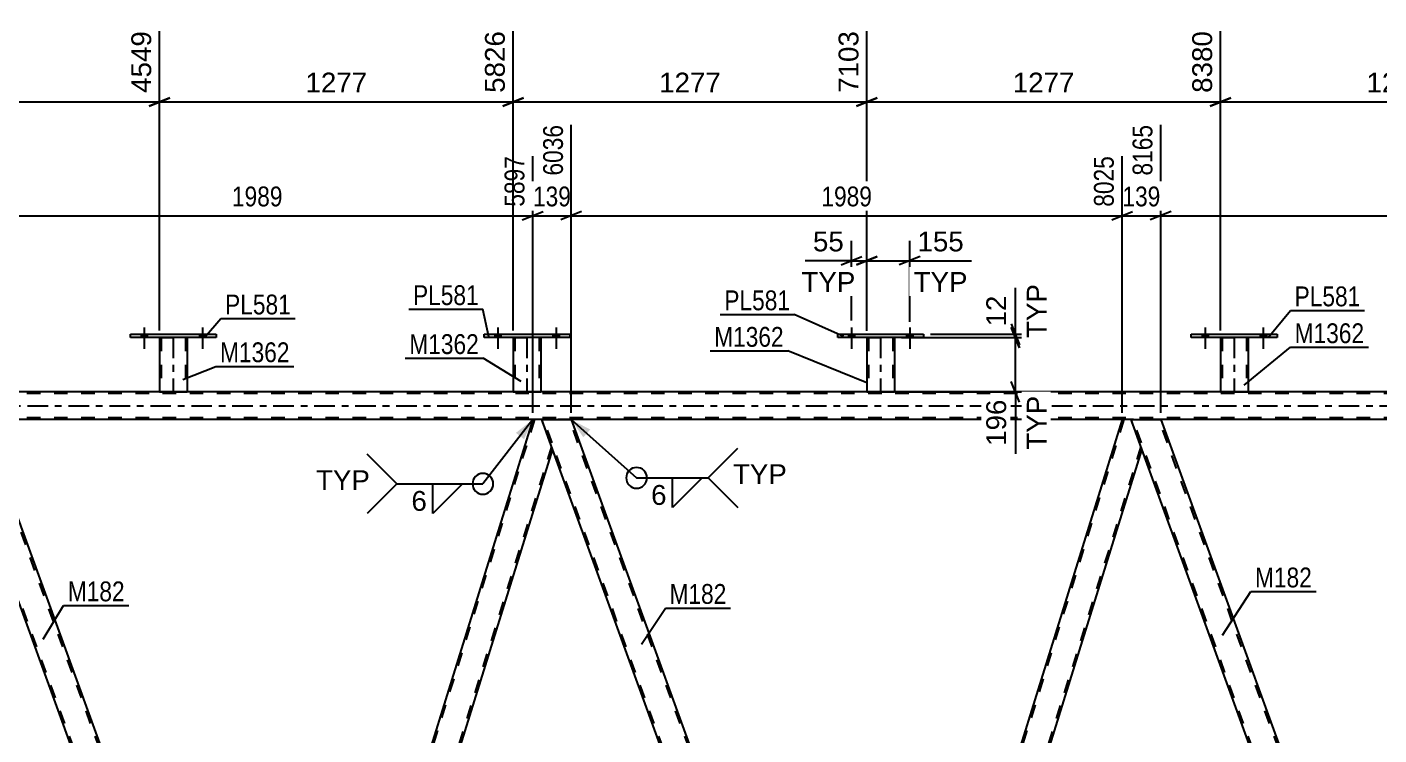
# Model space of a CAD drawing. Header units: millimetres. Extents: x 0 to 841, y 0 to 594.
# Drawn here: x 195.5 to 390.7, y 374.9 to 477.1 of the extents above; entities that cross this region are included whole.
import ezdxf

# ---------------------------------------------------------------- set-up
doc = ezdxf.new("R2010")
doc.units = ezdxf.units.MM
doc.linetypes.add('DXK_LINE_DOT2', pattern=[3.9198, 1.9599, -1.9599])
doc.linetypes.add('DXK_LINE_DOT3', pattern=[5.9187, 2.979, -0.9799, 0.9799, -0.9799])
doc.styles.add('Arial', font='ARIAL.TTF', dxfattribs={"height": 0.2})
doc.styles.add('Arial Narrow', font='ARIALN.TTF', dxfattribs={"height": 0.2})

# ---------------------------------------------------------------- blocks, each defined once
blk = doc.blocks.new('Bolt-203723749-4657 - 4631')
at = {"linetype": 'Continuous'}
for points in [[(365.19, 432.24), (366.07, 432.24), (366.07, 432.72), (365.19, 432.72)], [(373.59, 432.24), (374.47, 432.24), (374.47, 432.72), (373.59, 432.72)]]:
    blk.add_hatch(color=1, dxfattribs=at).paths.add_polyline_path(points)
at = {"color": 1, "linetype": 'Continuous'}
for p, q in [((365.63, 433.72), (365.63, 430.6)), ((374.03, 433.72), (374.03, 430.6)), ((365.19, 432.72), (365.19, 432.24)), ((366.07, 432.72), (366.07, 432.24)), ((373.59, 432.72), (373.59, 432.24)), ((374.47, 432.72), (374.47, 432.24))]:
    blk.add_line(p, q, dxfattribs=at)
blk = doc.blocks.new('Bolt-203723749-4708 - 4631')
at = {"linetype": 'Continuous'}
for points in [[(314.11, 432.24), (314.99, 432.24), (314.99, 432.72), (314.11, 432.72)], [(322.51, 432.24), (323.39, 432.24), (323.39, 432.72), (322.51, 432.72)]]:
    blk.add_hatch(color=1, dxfattribs=at).paths.add_polyline_path(points)
at = {"color": 1, "linetype": 'Continuous'}
for p, q in [((314.55, 433.72), (314.55, 430.6)), ((322.95, 433.72), (322.95, 430.6)), ((314.11, 432.72), (314.11, 432.24)), ((314.99, 432.72), (314.99, 432.24)), ((322.51, 432.72), (322.51, 432.24)), ((323.39, 432.72), (323.39, 432.24))]:
    blk.add_line(p, q, dxfattribs=at)
blk = doc.blocks.new('Bolt-203723749-4709 - 4631')
at = {"linetype": 'Continuous'}
for points in [[(314.11, 432.24), (314.99, 432.24), (314.99, 432.72), (314.11, 432.72)], [(322.51, 432.24), (323.39, 432.24), (323.39, 432.72), (322.51, 432.72)]]:
    blk.add_hatch(color=1, dxfattribs=at).paths.add_polyline_path(points)
at = {"color": 1, "linetype": 'Continuous'}
for p, q in [((314.55, 433.72), (314.55, 430.6)), ((322.95, 433.72), (322.95, 430.6)), ((314.11, 432.72), (314.11, 432.24)), ((314.99, 432.72), (314.99, 432.24)), ((322.51, 432.72), (322.51, 432.24)), ((323.39, 432.72), (323.39, 432.24))]:
    blk.add_line(p, q, dxfattribs=at)
blk = doc.blocks.new('Bolt-203723749-4654 - 4631')
at = {"linetype": 'Continuous'}
for points in [[(263.03, 432.24), (263.91, 432.24), (263.91, 432.72), (263.03, 432.72)], [(271.43, 432.24), (272.31, 432.24), (272.31, 432.72), (271.43, 432.72)]]:
    blk.add_hatch(color=1, dxfattribs=at).paths.add_polyline_path(points)
at = {"color": 1, "linetype": 'Continuous'}
for p, q in [((263.47, 433.72), (263.47, 430.6)), ((271.87, 433.72), (271.87, 430.6)), ((263.03, 432.72), (263.03, 432.24)), ((263.91, 432.72), (263.91, 432.24)), ((271.43, 432.72), (271.43, 432.24)), ((272.31, 432.72), (272.31, 432.24))]:
    blk.add_line(p, q, dxfattribs=at)
blk = doc.blocks.new('Bolt-203723749-4655 - 4631')
at = {"linetype": 'Continuous'}
for points in [[(263.03, 432.24), (263.91, 432.24), (263.91, 432.72), (263.03, 432.72)], [(271.43, 432.24), (272.31, 432.24), (272.31, 432.72), (271.43, 432.72)]]:
    blk.add_hatch(color=1, dxfattribs=at).paths.add_polyline_path(points)
at = {"color": 1, "linetype": 'Continuous'}
for p, q in [((263.47, 433.72), (263.47, 430.6)), ((271.87, 433.72), (271.87, 430.6)), ((263.03, 432.72), (263.03, 432.24)), ((263.91, 432.72), (263.91, 432.24)), ((271.43, 432.72), (271.43, 432.24)), ((272.31, 432.72), (272.31, 432.24))]:
    blk.add_line(p, q, dxfattribs=at)
blk = doc.blocks.new('Bolt-203723749-4658 - 4631')
at = {"linetype": 'Continuous'}
for points in [[(365.19, 432.24), (366.07, 432.24), (366.07, 432.72), (365.19, 432.72)], [(373.59, 432.24), (374.47, 432.24), (374.47, 432.72), (373.59, 432.72)]]:
    blk.add_hatch(color=1, dxfattribs=at).paths.add_polyline_path(points)
at = {"color": 1, "linetype": 'Continuous'}
for p, q in [((365.63, 433.72), (365.63, 430.6)), ((374.03, 433.72), (374.03, 430.6)), ((365.19, 432.72), (365.19, 432.24)), ((366.07, 432.72), (366.07, 432.24)), ((373.59, 432.72), (373.59, 432.24)), ((374.47, 432.72), (374.47, 432.24))]:
    blk.add_line(p, q, dxfattribs=at)
blk = doc.blocks.new('Part-203723749-4800 - 4631')
at = {"color": 7, "linetype": 'DXK_LINE_DOT2'}
for p, q in [((268.75, 420.4), (231.93, 302.28)), ((271.23, 416.53), (234.65, 299.18)), ((232.22, 304.01), (231.8, 302.65)), ((236.41, 304.01), (234.91, 299.18)), ((233.06, 299.18), (231.8, 302.65)), ((234.91, 299.18), (233.06, 299.18))]:
    blk.add_line(p, q, dxfattribs=at)
at = {"color": 2, "linetype": 'Continuous'}
for p, q in [((268.5, 420.4), (232.22, 304.01)), ((269.82, 420.4), (268.5, 420.4)), ((271.36, 416.15), (269.82, 420.4)), ((271.36, 416.15), (236.41, 304.01))]:
    blk.add_line(p, q, dxfattribs=at)
blk = doc.blocks.new('Part-203723749-4805 - 4631')
at = {"color": 2, "linetype": 'Continuous'}
for p, q in [((269.82, 420.4), (274.07, 420.4)), ((274.07, 420.4), (316.93, 302.65)), ((313.94, 299.18), (271.36, 416.15))]:
    blk.add_line(p, q, dxfattribs=at)
at = {"color": 7, "linetype": 'DXK_LINE_DOT2'}
for p, q in [((271.36, 416.15), (269.82, 420.4)), ((314.19, 299.18), (270.07, 420.4)), ((317.94, 299.18), (273.82, 420.4)), ((318.19, 299.18), (316.93, 302.65)), ((318.19, 299.18), (313.94, 299.18))]:
    blk.add_line(p, q, dxfattribs=at)
blk = doc.blocks.new('Part-203723749-4810 - 4631')
at = {"color": 2, "linetype": 'Continuous'}
for p, q in [((353.63, 420.4), (316.93, 302.65)), ((354.95, 420.4), (353.63, 420.4)), ((356.5, 416.15), (354.95, 420.4)), ((356.5, 416.15), (320.04, 299.18)), ((318.19, 299.18), (316.93, 302.65))]:
    blk.add_line(p, q, dxfattribs=at)
at = {"color": 7, "linetype": 'DXK_LINE_DOT2'}
for p, q in [((353.89, 420.4), (317.07, 302.28)), ((356.36, 416.53), (319.79, 299.18)), ((320.04, 299.18), (318.19, 299.18))]:
    blk.add_line(p, q, dxfattribs=at)
blk = doc.blocks.new('Part-203723749-4942 - 4631')
at = {"color": 2, "linetype": 'Continuous'}
for p, q in [((261.47, 432.24), (261.47, 432.72)), ((261.47, 432.72), (273.87, 432.72)), ((273.87, 432.24), (261.47, 432.24)), ((273.87, 432.72), (273.87, 432.24))]:
    blk.add_line(p, q, dxfattribs=at)
blk = doc.blocks.new('Part-203723749-4829 - 4631')
at = {"color": 7, "linetype": 'DXK_LINE_DOT2'}
for p, q in [((214.59, 432.25), (218.59, 432.25)), ((214.59, 432.24), (214.59, 432.25)), ((214.59, 432.25), (214.59, 432.24)), ((214.83, 432.25), (214.83, 424.4)), ((218.35, 432.25), (218.35, 424.4)), ((218.59, 432.25), (218.59, 432.24)), ((218.59, 432.24), (218.59, 432.25)), ((218.33, 424.4), (218.29, 424.4)), ((218.29, 424.4), (218.33, 424.4)), ((218.35, 424.4), (218.33, 424.4)), ((218.33, 424.4), (218.35, 424.4))]:
    blk.add_line(p, q, dxfattribs=at)
at = {"color": 2, "linetype": 'Continuous'}
for p, q in [((214.59, 432.24), (214.59, 424.4)), ((218.59, 432.24), (218.59, 424.4)), ((214.59, 424.4), (218.59, 424.4))]:
    blk.add_line(p, q, dxfattribs=at)
at = {"color": 7, "linetype": 'DXK_LINE_DOT3'}
blk.add_line((216.59, 432.25), (216.59, 424.4), dxfattribs=at)
blk = doc.blocks.new('Part-203723749-4834 - 4631')
at = {"color": 7, "linetype": 'DXK_LINE_DOT2'}
for p, q in [((265.67, 432.25), (269.67, 432.25)), ((265.67, 432.24), (265.67, 432.25)), ((265.67, 432.25), (265.67, 432.24)), ((265.91, 432.25), (265.91, 424.4)), ((269.43, 432.25), (269.43, 424.4)), ((269.67, 432.25), (269.67, 432.24)), ((269.67, 432.24), (269.67, 432.25)), ((269.37, 424.4), (269.41, 424.4)), ((269.37, 424.4), (269.41, 424.4)), ((269.41, 424.4), (269.43, 424.4)), ((269.41, 424.4), (269.43, 424.4))]:
    blk.add_line(p, q, dxfattribs=at)
at = {"color": 2, "linetype": 'Continuous'}
for p, q in [((265.67, 432.24), (265.67, 424.4)), ((269.67, 432.24), (269.67, 424.4)), ((265.67, 424.4), (269.67, 424.4))]:
    blk.add_line(p, q, dxfattribs=at)
at = {"color": 7, "linetype": 'DXK_LINE_DOT3'}
blk.add_line((267.67, 432.25), (267.67, 424.4), dxfattribs=at)
blk = doc.blocks.new('Part-203723749-4845 - 4631')
at = {"color": 2, "linetype": 'Continuous'}
for p, q in [((210.39, 432.24), (210.39, 432.72)), ((210.39, 432.72), (222.79, 432.72)), ((222.79, 432.24), (210.39, 432.24)), ((222.79, 432.72), (222.79, 432.24))]:
    blk.add_line(p, q, dxfattribs=at)
blk = doc.blocks.new('Part-203723749-4982 - 4631')
at = {"color": 7, "linetype": 'DXK_LINE_DOT2'}
for p, q in [((367.83, 432.25), (371.83, 432.25)), ((367.83, 432.24), (367.83, 432.25)), ((367.83, 432.25), (367.83, 432.24)), ((368.07, 432.25), (368.07, 424.4)), ((371.59, 432.25), (371.59, 424.4)), ((371.83, 432.25), (371.83, 432.24)), ((371.83, 432.24), (371.83, 432.25)), ((371.57, 424.4), (371.54, 424.4)), ((371.54, 424.4), (371.57, 424.4)), ((371.59, 424.4), (371.57, 424.4)), ((371.57, 424.4), (371.59, 424.4))]:
    blk.add_line(p, q, dxfattribs=at)
at = {"color": 2, "linetype": 'Continuous'}
for p, q in [((367.83, 432.24), (367.83, 424.4)), ((371.83, 432.24), (371.83, 424.4)), ((367.83, 424.4), (371.83, 424.4))]:
    blk.add_line(p, q, dxfattribs=at)
at = {"color": 7, "linetype": 'DXK_LINE_DOT3'}
blk.add_line((369.83, 432.25), (369.83, 424.4), dxfattribs=at)
blk = doc.blocks.new('Bolt-203723749-4888 - 4631')
at = {"linetype": 'Continuous'}
for points in [[(211.95, 432.24), (212.83, 432.24), (212.83, 432.72), (211.95, 432.72)], [(220.35, 432.24), (221.23, 432.24), (221.23, 432.72), (220.35, 432.72)]]:
    blk.add_hatch(color=1, dxfattribs=at).paths.add_polyline_path(points)
at = {"color": 1, "linetype": 'Continuous'}
for p, q in [((212.39, 433.72), (212.39, 430.6)), ((220.79, 433.72), (220.79, 430.6)), ((211.95, 432.72), (211.95, 432.24)), ((212.83, 432.72), (212.83, 432.24)), ((220.35, 432.72), (220.35, 432.24)), ((221.23, 432.72), (221.23, 432.24))]:
    blk.add_line(p, q, dxfattribs=at)
blk = doc.blocks.new('Bolt-203723749-4889 - 4631')
at = {"linetype": 'Continuous'}
for points in [[(211.95, 432.24), (212.83, 432.24), (212.83, 432.72), (211.95, 432.72)], [(220.35, 432.24), (221.23, 432.24), (221.23, 432.72), (220.35, 432.72)]]:
    blk.add_hatch(color=1, dxfattribs=at).paths.add_polyline_path(points)
at = {"color": 1, "linetype": 'Continuous'}
for p, q in [((212.39, 433.72), (212.39, 430.6)), ((220.79, 433.72), (220.79, 430.6)), ((211.95, 432.72), (211.95, 432.24)), ((212.83, 432.72), (212.83, 432.24)), ((220.35, 432.72), (220.35, 432.24)), ((221.23, 432.72), (221.23, 432.24))]:
    blk.add_line(p, q, dxfattribs=at)
blk = doc.blocks.new('Part-203723749-4900 - 4631')
at = {"color": 2, "linetype": 'Continuous'}
for p, q in [((188.94, 420.4), (184.68, 420.4)), ((188.94, 420.4), (231.3, 304.01)), ((227.05, 304.01), (186.23, 416.15))]:
    blk.add_line(p, q, dxfattribs=at)
at = {"color": 7, "linetype": 'DXK_LINE_DOT2'}
for p, q in [((184.68, 420.4), (186.23, 416.15)), ((229.06, 299.18), (184.94, 420.4)), ((232.81, 299.18), (188.68, 420.4)), ((228.8, 299.18), (227.05, 304.01)), ((233.06, 299.18), (231.3, 304.01)), ((233.06, 299.18), (228.8, 299.18))]:
    blk.add_line(p, q, dxfattribs=at)
blk = doc.blocks.new('Part-203723749-4947 - 4631')
at = {"color": 7, "linetype": 'DXK_LINE_DOT2'}
for p, q in [((316.75, 432.25), (320.75, 432.25)), ((316.75, 432.24), (316.75, 432.25)), ((316.75, 432.25), (316.75, 432.24)), ((316.99, 432.25), (316.99, 424.4)), ((320.51, 432.25), (320.51, 424.4)), ((320.75, 432.25), (320.75, 432.24)), ((320.75, 432.24), (320.75, 432.25)), ((320.49, 424.4), (320.46, 424.4)), ((320.46, 424.4), (320.49, 424.4)), ((320.51, 424.4), (320.49, 424.4)), ((320.49, 424.4), (320.51, 424.4))]:
    blk.add_line(p, q, dxfattribs=at)
at = {"color": 2, "linetype": 'Continuous'}
for p, q in [((316.75, 432.24), (316.75, 424.4)), ((320.75, 432.24), (320.75, 424.4)), ((316.75, 424.4), (320.75, 424.4))]:
    blk.add_line(p, q, dxfattribs=at)
at = {"color": 7, "linetype": 'DXK_LINE_DOT3'}
blk.add_line((318.75, 432.25), (318.75, 424.4), dxfattribs=at)
blk = doc.blocks.new('Part-203723749-4977 - 4631')
at = {"color": 2, "linetype": 'Continuous'}
for p, q in [((312.55, 432.24), (312.55, 432.72)), ((312.55, 432.72), (324.95, 432.72)), ((324.95, 432.24), (312.55, 432.24)), ((324.95, 432.72), (324.95, 432.24))]:
    blk.add_line(p, q, dxfattribs=at)
blk = doc.blocks.new('Part-203723749-4987 - 4631')
at = {"color": 2, "linetype": 'Continuous'}
for p, q in [((363.63, 432.24), (363.63, 432.72)), ((363.63, 432.72), (376.03, 432.72)), ((376.03, 432.24), (363.63, 432.24)), ((376.03, 432.72), (376.03, 432.24))]:
    blk.add_line(p, q, dxfattribs=at)
blk = doc.blocks.new('Part-203723749-5023 - 4631')
at = {"color": 2, "linetype": 'Continuous'}
for p, q in [((354.95, 420.4), (359.21, 420.4)), ((359.21, 420.4), (402.07, 302.65)), ((399.07, 299.18), (356.5, 416.15))]:
    blk.add_line(p, q, dxfattribs=at)
at = {"color": 7, "linetype": 'DXK_LINE_DOT2'}
for p, q in [((356.5, 416.15), (354.95, 420.4)), ((399.33, 299.18), (355.21, 420.4)), ((403.07, 299.18), (358.95, 420.4)), ((403.33, 299.18), (402.07, 302.65)), ((403.33, 299.18), (399.07, 299.18))]:
    blk.add_line(p, q, dxfattribs=at)
blk = doc.blocks.new('Part-203723749-5067 - 4631')
at = {"color": 2, "linetype": 'Continuous'}
for p, q in [((754.01, 424.4), (47.55, 424.4)), ((268.5, 420.4), (188.94, 420.4)), ((353.63, 420.4), (274.07, 420.4)), ((438.77, 420.4), (359.21, 420.4))]:
    blk.add_line(p, q, dxfattribs=at)
at = {"color": 7, "linetype": 'DXK_LINE_DOT2'}
for p, q in [((754.01, 424.16), (47.55, 424.16)), ((754.01, 420.64), (47.55, 420.64)), ((274.07, 420.4), (268.5, 420.4)), ((359.21, 420.4), (353.63, 420.4))]:
    blk.add_line(p, q, dxfattribs=at)
at = {"color": 7, "linetype": 'DXK_LINE_DOT3'}
blk.add_line((47.55, 422.4), (754.01, 422.4), dxfattribs=at)
blk = doc.blocks.new('StraightDimension-203723749-5565 - 4631')
at = {"color": 7, "linetype": 'Continuous'}
for p, q in [((188.94, 421.4), (188.94, 462.96)), ((268.5, 421.4), (268.5, 458.46)), ((190.44, 450.44), (187.44, 449.24)), ((188.94, 449.84), (268.5, 449.84)), ((267, 449.24), (270, 450.44))]:
    blk.add_line(p, q, dxfattribs=at)
at = {"color": 0, "linetype": 'Continuous'}
blk.add_wipeout([(267.9, 459.06), (263.7, 459.06), (263.7, 450.54), (267.9, 450.54)], dxfattribs=at)
at = {"color": 0}
blk.add_wipeout([(232.98, 450.59), (232.98, 454.79), (224.46, 454.79), (224.46, 450.59)], dxfattribs=at)
at = {"color": 3, "linetype": 'Continuous', "style": 'Arial Narrow'}
blk.add_text('5897', height=2.863, rotation=90.0002, dxfattribs=at).set_placement((267.3, 451.14))
at = {"color": 3, "style": 'Arial Narrow'}
blk.add_text('1989', height=2.863, dxfattribs=at).set_placement((225.06, 451.19))
blk = doc.blocks.new('StraightDimension-203723749-5469 - 4631')
at = {"color": 7, "linetype": 'Continuous'}
for p, q in [((359.21, 421.4), (359.21, 462.96)), ((438.77, 421.4), (438.77, 460.28)), ((360.71, 450.44), (357.71, 449.24)), ((359.21, 449.84), (438.77, 449.84)), ((437.27, 449.24), (440.27, 450.44))]:
    blk.add_line(p, q, dxfattribs=at)
at = {"color": 0, "linetype": 'Continuous'}
blk.add_wipeout([(438.17, 460.88), (433.97, 460.88), (433.97, 450.54), (438.17, 450.54)], dxfattribs=at)
at = {"color": 0}
blk.add_wipeout([(403.24, 450.59), (403.24, 454.79), (394.73, 454.79), (394.73, 450.59)], dxfattribs=at)
at = {"color": 3, "linetype": 'Continuous', "style": 'Arial Narrow'}
blk.add_text('10154', height=2.863, rotation=90.0002, dxfattribs=at).set_placement((437.57, 451.14))
at = {"color": 3, "style": 'Arial Narrow'}
blk.add_text('1989', height=2.863, dxfattribs=at).set_placement((395.33, 451.19))
blk = doc.blocks.new('StraightDimension-203723749-5183 - 4631')
at = {"color": 7, "linetype": 'Continuous'}
for p, q in [((316.75, 433.25), (316.75, 476.48)), ((367.83, 433.25), (367.83, 476.48)), ((318.25, 466.88), (315.25, 465.68)), ((366.33, 465.68), (369.33, 466.88)), ((316.75, 466.28), (367.83, 466.28))]:
    blk.add_line(p, q, dxfattribs=at)
at = {"color": 0, "linetype": 'Continuous'}
blk.add_wipeout([(367.23, 477.08), (363.03, 477.08), (363.03, 466.98), (367.23, 466.98)], dxfattribs=at)
at = {"color": 0}
blk.add_wipeout([(347.34, 467.03), (347.34, 471.23), (337.24, 471.23), (337.24, 467.03)], dxfattribs=at)
at = {"color": 3, "linetype": 'Continuous', "style": 'Arial'}
blk.add_text('8380', height=2.865, rotation=90.0002, dxfattribs=at).set_placement((366.63, 467.58))
at = {"color": 3, "style": 'Arial'}
blk.add_text('1277', height=2.865, dxfattribs=at).set_placement((337.84, 467.63))
blk = doc.blocks.new('StraightDimension-203723749-5541 - 4631')
at = {"color": 7, "linetype": 'Continuous'}
for p, q in [((274.07, 421.4), (274.07, 462.96)), ((268.5, 421.4), (268.5, 458.46)), ((267, 449.24), (270, 450.44)), ((268.5, 449.84), (274.07, 449.84)), ((275.57, 450.44), (272.57, 449.24))]:
    blk.add_line(p, q, dxfattribs=at)
at = {"color": 0}
blk.add_wipeout([(274.63, 450.59), (274.63, 454.79), (267.94, 454.79), (267.94, 450.59)], dxfattribs=at)
at = {"color": 0, "linetype": 'Continuous'}
blk.add_wipeout([(273.47, 463.56), (269.27, 463.56), (269.27, 455.04), (273.47, 455.04)], dxfattribs=at)
at = {"color": 3, "linetype": 'Continuous', "style": 'Arial Narrow'}
blk.add_text('6036', height=2.863, rotation=90.0002, dxfattribs=at).set_placement((272.87, 455.64))
at = {"color": 3, "style": 'Arial Narrow'}
blk.add_text('139', height=2.863, dxfattribs=at).set_placement((268.54, 451.19))
blk = doc.blocks.new('StraightDimension-203723749-5193 - 4631')
at = {"color": 7, "linetype": 'Continuous'}
for p, q in [((367.83, 433.25), (367.83, 476.48)), ((418.91, 433.25), (418.91, 476.48)), ((369.33, 466.88), (366.33, 465.68)), ((417.41, 465.68), (420.41, 466.88)), ((367.83, 466.28), (418.91, 466.28))]:
    blk.add_line(p, q, dxfattribs=at)
at = {"color": 0, "linetype": 'Continuous'}
blk.add_wipeout([(418.31, 477.08), (414.11, 477.08), (414.11, 466.98), (418.31, 466.98)], dxfattribs=at)
at = {"color": 0}
blk.add_wipeout([(398.42, 467.03), (398.42, 471.23), (388.33, 471.23), (388.33, 467.03)], dxfattribs=at)
at = {"color": 3, "linetype": 'Continuous', "style": 'Arial'}
blk.add_text('9657', height=2.865, rotation=90.0002, dxfattribs=at).set_placement((417.71, 467.58))
at = {"color": 3, "style": 'Arial'}
blk.add_text('1277', height=2.865, dxfattribs=at).set_placement((388.93, 467.63))
blk = doc.blocks.new('StraightDimension-203723749-5076 - 4631')
at = {"color": 7, "linetype": 'Continuous'}
for p, q in [((337.63, 433.75), (338.83, 430.75)), ((321.75, 432.25), (340.63, 432.25)), ((338.23, 424.4), (338.23, 432.25)), ((338.83, 422.9), (337.63, 425.9)), ((321.75, 424.4), (340.63, 424.4))]:
    blk.add_line(p, q, dxfattribs=at)
at = {"color": 0}
blk.add_wipeout([(337.48, 423.88), (333.28, 423.88), (333.28, 416.01), (337.48, 416.01)], dxfattribs=at)
at = {"color": 7, "linetype": 'Continuous'}
blk.add_line((338.23, 424.4), (338.23, 415.48), dxfattribs=at)
at = {"color": 3, "style": 'Arial'}
blk.add_text('196', height=2.865, rotation=90.0002, dxfattribs=at).set_placement((336.88, 416.61))
at = {"color": 0, "linetype": 'Continuous'}
blk.add_wipeout([(343.33, 424.43), (339.13, 424.43), (339.13, 415.46), (343.33, 415.46)], dxfattribs=at)
at = {"color": 7, "linetype": 'Continuous'}
blk.add_line((338.23, 424.4), (338.23, 415.48), dxfattribs=at)
at = {"color": 3, "linetype": 'Continuous', "style": 'Arial'}
blk.add_text('TYP', height=2.865, rotation=90.0002, dxfattribs=at).set_placement((342.73, 416.06))
blk = doc.blocks.new('StraightDimension-203723749-5086 - 4631')
at = {"color": 7, "linetype": 'Continuous'}
for p, q in [((337.63, 434.22), (338.83, 431.22)), ((338.83, 430.75), (337.63, 433.75)), ((321.75, 432.25), (340.63, 432.25)), ((325.95, 432.72), (340.63, 432.72)), ((338.23, 432.25), (338.23, 432.72))]:
    blk.add_line(p, q, dxfattribs=at)
at = {"color": 0}
blk.add_wipeout([(337.48, 438.9), (333.28, 438.9), (333.28, 433.25), (337.48, 433.25)], dxfattribs=at)
at = {"color": 7, "linetype": 'Continuous'}
blk.add_line((338.23, 432.72), (338.23, 439.42), dxfattribs=at)
at = {"color": 3, "style": 'Arial'}
blk.add_text('12', height=2.865, rotation=90.0002, dxfattribs=at).set_placement((336.88, 433.85))
at = {"color": 0, "linetype": 'Continuous'}
blk.add_wipeout([(343.33, 440.56), (339.13, 440.56), (339.13, 431.59), (343.33, 431.59)], dxfattribs=at)
at = {"color": 7, "linetype": 'Continuous'}
blk.add_line((338.23, 432.72), (338.23, 439.42), dxfattribs=at)
at = {"color": 3, "linetype": 'Continuous', "style": 'Arial'}
blk.add_text('TYP', height=2.865, rotation=90.0002, dxfattribs=at).set_placement((342.73, 432.19))
blk = doc.blocks.new('StraightDimension-203723749-5153 - 4631')
at = {"color": 7, "linetype": 'Continuous'}
for p, q in [((163.51, 433.25), (163.51, 476.48)), ((214.59, 433.25), (214.59, 476.48)), ((165.01, 466.88), (162.01, 465.68)), ((213.09, 465.68), (216.09, 466.88)), ((163.51, 466.28), (214.59, 466.28))]:
    blk.add_line(p, q, dxfattribs=at)
at = {"color": 0, "linetype": 'Continuous'}
blk.add_wipeout([(213.99, 477.08), (209.79, 477.08), (209.79, 466.98), (213.99, 466.98)], dxfattribs=at)
at = {"color": 0}
blk.add_wipeout([(194.1, 467.03), (194.1, 471.23), (184, 471.23), (184, 467.03)], dxfattribs=at)
at = {"color": 3, "linetype": 'Continuous', "style": 'Arial'}
blk.add_text('4549', height=2.865, rotation=90.0002, dxfattribs=at).set_placement((213.39, 467.58))
at = {"color": 3, "style": 'Arial'}
blk.add_text('1277', height=2.865, dxfattribs=at).set_placement((184.6, 467.63))
blk = doc.blocks.new('StraightDimension-203723749-5163 - 4631')
at = {"color": 7, "linetype": 'Continuous'}
for p, q in [((214.59, 433.25), (214.59, 476.48)), ((265.67, 433.25), (265.67, 476.48)), ((216.09, 466.88), (213.09, 465.68)), ((264.17, 465.68), (267.17, 466.88)), ((214.59, 466.28), (265.67, 466.28))]:
    blk.add_line(p, q, dxfattribs=at)
at = {"color": 0, "linetype": 'Continuous'}
blk.add_wipeout([(265.07, 477.08), (260.87, 477.08), (260.87, 466.98), (265.07, 466.98)], dxfattribs=at)
at = {"color": 0}
blk.add_wipeout([(245.18, 467.03), (245.18, 471.23), (235.08, 471.23), (235.08, 467.03)], dxfattribs=at)
at = {"color": 3, "linetype": 'Continuous', "style": 'Arial'}
blk.add_text('5826', height=2.865, rotation=90.0002, dxfattribs=at).set_placement((264.47, 467.58))
at = {"color": 3, "style": 'Arial'}
blk.add_text('1277', height=2.865, dxfattribs=at).set_placement((235.68, 467.63))
blk = doc.blocks.new('StraightDimension-203723749-5173 - 4631')
at = {"color": 7, "linetype": 'Continuous'}
for p, q in [((265.67, 433.25), (265.67, 476.48)), ((316.75, 433.25), (316.75, 476.48)), ((267.17, 466.88), (264.17, 465.68)), ((315.25, 465.68), (318.25, 466.88)), ((265.67, 466.28), (316.75, 466.28))]:
    blk.add_line(p, q, dxfattribs=at)
at = {"color": 0, "linetype": 'Continuous'}
blk.add_wipeout([(316.15, 477.08), (311.95, 477.08), (311.95, 466.98), (316.15, 466.98)], dxfattribs=at)
at = {"color": 0}
blk.add_wipeout([(296.26, 467.03), (296.26, 471.23), (286.16, 471.23), (286.16, 467.03)], dxfattribs=at)
at = {"color": 3, "linetype": 'Continuous', "style": 'Arial'}
blk.add_text('7103', height=2.865, rotation=90.0002, dxfattribs=at).set_placement((315.55, 467.58))
at = {"color": 3, "style": 'Arial'}
blk.add_text('1277', height=2.865, dxfattribs=at).set_placement((286.76, 467.63))
blk = doc.blocks.new('StraightDimension-203723749-5493 - 4631')
at = {"color": 7, "linetype": 'Continuous'}
for p, q in [((359.21, 421.4), (359.21, 462.96)), ((353.63, 421.4), (353.63, 458.46)), ((352.13, 449.24), (355.13, 450.44)), ((353.63, 449.84), (359.21, 449.84)), ((360.71, 450.44), (357.71, 449.24))]:
    blk.add_line(p, q, dxfattribs=at)
at = {"color": 0}
blk.add_wipeout([(359.76, 450.59), (359.76, 454.79), (353.08, 454.79), (353.08, 450.59)], dxfattribs=at)
at = {"color": 0, "linetype": 'Continuous'}
blk.add_wipeout([(358.61, 463.56), (354.41, 463.56), (354.41, 455.04), (358.61, 455.04)], dxfattribs=at)
at = {"color": 3, "linetype": 'Continuous', "style": 'Arial Narrow'}
blk.add_text('8165', height=2.863, rotation=90.0002, dxfattribs=at).set_placement((358.01, 455.64))
at = {"color": 3, "style": 'Arial Narrow'}
blk.add_text('139', height=2.863, dxfattribs=at).set_placement((353.68, 451.19))
blk = doc.blocks.new('StraightDimension-203723749-10808 - 4631')
at = {"color": 7, "linetype": 'Continuous'}
for p, q in [((316.75, 433.24), (316.75, 446.19)), ((322.95, 434.54), (322.95, 446.19)), ((315.25, 442.74), (318.25, 443.94)), ((316.75, 443.34), (322.95, 443.34)), ((324.45, 443.94), (321.45, 442.74))]:
    blk.add_line(p, q, dxfattribs=at)
at = {"color": 0}
blk.add_wipeout([(331.35, 444.09), (331.35, 448.29), (323.48, 448.29), (323.48, 444.09)], dxfattribs=at)
at = {"color": 7, "linetype": 'Continuous'}
blk.add_line((322.95, 443.34), (331.87, 443.34), dxfattribs=at)
at = {"color": 3, "style": 'Arial'}
blk.add_text('155', height=2.865, dxfattribs=at).set_placement((324.08, 444.69))
at = {"color": 0, "linetype": 'Continuous'}
blk.add_wipeout([(331.9, 438.24), (331.9, 442.44), (322.92, 442.44), (322.92, 438.24)], dxfattribs=at)
at = {"color": 7, "linetype": 'Continuous'}
blk.add_line((322.95, 443.34), (331.87, 443.34), dxfattribs=at)
at = {"color": 3, "linetype": 'Continuous', "style": 'Arial'}
blk.add_text('TYP', height=2.865, dxfattribs=at).set_placement((323.52, 438.84))
blk = doc.blocks.new('StraightDimension-203723749-5517 - 4631')
at = {"color": 7, "linetype": 'Continuous'}
for p, q in [((274.07, 421.4), (274.07, 462.96)), ((353.63, 421.4), (353.63, 458.46)), ((275.57, 450.44), (272.57, 449.24)), ((274.07, 449.84), (353.63, 449.84)), ((352.13, 449.24), (355.13, 450.44))]:
    blk.add_line(p, q, dxfattribs=at)
at = {"color": 0, "linetype": 'Continuous'}
blk.add_wipeout([(353.03, 459.06), (348.83, 459.06), (348.83, 450.54), (353.03, 450.54)], dxfattribs=at)
at = {"color": 0}
blk.add_wipeout([(318.11, 450.59), (318.11, 454.79), (309.6, 454.79), (309.6, 450.59)], dxfattribs=at)
at = {"color": 3, "linetype": 'Continuous', "style": 'Arial Narrow'}
blk.add_text('8025', height=2.863, rotation=90.0002, dxfattribs=at).set_placement((352.43, 451.14))
at = {"color": 3, "style": 'Arial Narrow'}
blk.add_text('1989', height=2.863, dxfattribs=at).set_placement((310.2, 451.19))
blk = doc.blocks.new('StraightDimension-203723749-10809 - 4631')
at = {"color": 7, "linetype": 'Continuous'}
for p, q in [((314.55, 434.72), (314.55, 446.19)), ((316.75, 433.24), (316.75, 446.19)), ((313.05, 442.74), (316.05, 443.94)), ((314.55, 443.34), (316.75, 443.34)), ((318.25, 443.94), (315.25, 442.74))]:
    blk.add_line(p, q, dxfattribs=at)
at = {"color": 0}
blk.add_wipeout([(314.03, 444.09), (314.03, 448.29), (308.38, 448.29), (308.38, 444.09)], dxfattribs=at)
at = {"color": 7, "linetype": 'Continuous'}
blk.add_line((314.55, 443.34), (307.85, 443.34), dxfattribs=at)
at = {"color": 3, "style": 'Arial'}
blk.add_text('55', height=2.865, dxfattribs=at).set_placement((308.98, 444.69))
at = {"color": 0, "linetype": 'Continuous'}
blk.add_wipeout([(315.69, 438.24), (315.69, 442.44), (306.72, 442.44), (306.72, 438.24)], dxfattribs=at)
at = {"color": 7, "linetype": 'Continuous'}
blk.add_line((314.55, 443.34), (307.85, 443.34), dxfattribs=at)
at = {"color": 3, "linetype": 'Continuous', "style": 'Arial'}
blk.add_text('TYP', height=2.865, dxfattribs=at).set_placement((307.32, 438.84))
blk = doc.blocks.new('Mark-203723749-5019 - 4631')
at = {"color": 0}
blk.add_wipeout([(381.06, 396.18), (381.06, 399.18), (372.83, 399.18), (372.83, 396.18)], dxfattribs=at)
blk.add_wipeout([(381.06, 396.18), (381.06, 399.18), (372.83, 399.18), (372.83, 396.18)], dxfattribs=at)
at = {"color": 30, "linetype": 'Continuous'}
for p, q in [((368.13, 389.26), (372.23, 395.58)), ((372.23, 395.58), (381.66, 395.58))]:
    blk.add_line(p, q, dxfattribs=at)
at = {"color": 3, "style": 'Arial Narrow'}
blk.add_text('M182', height=2.863, dxfattribs=at).set_placement((372.83, 396.18))
blk = doc.blocks.new('Mark-203723749-4801 - 4631')
at = {"color": 0}
blk.add_wipeout([(296.48, 393.8), (296.48, 396.8), (288.26, 396.8), (288.26, 393.8)], dxfattribs=at)
blk.add_wipeout([(296.48, 393.8), (296.48, 396.8), (288.26, 396.8), (288.26, 393.8)], dxfattribs=at)
at = {"color": 30, "linetype": 'Continuous'}
for p, q in [((284.2, 387.96), (287.66, 393.2)), ((287.66, 393.2), (297.08, 393.2))]:
    blk.add_line(p, q, dxfattribs=at)
at = {"color": 3, "style": 'Arial Narrow'}
blk.add_text('M182', height=2.863, dxfattribs=at).set_placement((288.26, 393.8))
blk = doc.blocks.new('Mark-203723749-4825 - 4631')
at = {"color": 0}
blk.add_wipeout([(233.39, 428.69), (233.39, 431.69), (223.34, 431.69), (223.34, 428.69)], dxfattribs=at)
blk.add_wipeout([(233.39, 428.69), (233.39, 431.69), (223.34, 431.69), (223.34, 428.69)], dxfattribs=at)
at = {"color": 30, "linetype": 'Continuous'}
for p, q in [((217.97, 426.2), (222.74, 428.09)), ((222.74, 428.09), (233.99, 428.09))]:
    blk.add_line(p, q, dxfattribs=at)
at = {"color": 3, "style": 'Arial Narrow'}
blk.add_text('M1362', height=2.863, dxfattribs=at).set_placement((223.34, 428.69))
blk = doc.blocks.new('Mark-203723749-4830 - 4631')
at = {"color": 0}
blk.add_wipeout([(260.73, 429.87), (260.73, 432.87), (250.68, 432.87), (250.68, 429.87)], dxfattribs=at)
blk.add_wipeout([(260.73, 429.87), (260.73, 432.87), (250.68, 432.87), (250.68, 429.87)], dxfattribs=at)
at = {"color": 30, "linetype": 'Continuous'}
for p in [(250.08, 429.27), (266.82, 425.91)]:
    blk.add_line(p, (261.33, 429.27), dxfattribs=at)
at = {"color": 3, "style": 'Arial Narrow'}
blk.add_text('M1362', height=2.863, dxfattribs=at).set_placement((250.68, 429.87))
blk = doc.blocks.new('Mark-203723749-4841 - 4631')
at = {"color": 0}
blk.add_wipeout([(233.58, 435.59), (233.58, 438.59), (224.07, 438.59), (224.07, 435.59)], dxfattribs=at)
blk.add_wipeout([(233.58, 435.59), (233.58, 438.59), (224.07, 438.59), (224.07, 435.59)], dxfattribs=at)
at = {"color": 30, "linetype": 'Continuous'}
for p, q in [((221.09, 432.24), (223.47, 434.99)), ((223.47, 434.99), (234.18, 434.99))]:
    blk.add_line(p, q, dxfattribs=at)
at = {"color": 3, "style": 'Arial Narrow'}
blk.add_text('PL581', height=2.863, dxfattribs=at).set_placement((224.07, 435.59))
blk = doc.blocks.new('Mark-203723749-4896 - 4631')
at = {"color": 0}
blk.add_wipeout([(209.57, 394.17), (209.57, 397.17), (201.35, 397.17), (201.35, 394.17)], dxfattribs=at)
blk.add_wipeout([(209.57, 394.17), (209.57, 397.17), (201.35, 397.17), (201.35, 394.17)], dxfattribs=at)
at = {"color": 30, "linetype": 'Continuous'}
for p, q in [((197.77, 388.7), (200.75, 393.57)), ((200.75, 393.57), (210.17, 393.57))]:
    blk.add_line(p, q, dxfattribs=at)
at = {"color": 3, "style": 'Arial Narrow'}
blk.add_text('M182', height=2.863, dxfattribs=at).set_placement((201.35, 394.17))
blk = doc.blocks.new('Mark-203723749-4938 - 4631')
at = {"color": 0}
blk.add_wipeout([(260.71, 436.94), (260.71, 439.94), (251.21, 439.94), (251.21, 436.94)], dxfattribs=at)
blk.add_wipeout([(260.71, 436.94), (260.71, 439.94), (251.21, 439.94), (251.21, 436.94)], dxfattribs=at)
at = {"color": 30, "linetype": 'Continuous'}
for p in [(250.61, 436.34), (262.18, 432.36)]:
    blk.add_line(p, (261.31, 436.34), dxfattribs=at)
at = {"color": 3, "style": 'Arial Narrow'}
blk.add_text('PL581', height=2.863, dxfattribs=at).set_placement((251.21, 436.94))
blk = doc.blocks.new('Mark-203723749-4943 - 4631')
at = {"color": 0}
blk.add_wipeout([(304.76, 430.92), (304.76, 433.92), (294.71, 433.92), (294.71, 430.92)], dxfattribs=at)
blk.add_wipeout([(304.76, 430.92), (304.76, 433.92), (294.71, 433.92), (294.71, 430.92)], dxfattribs=at)
at = {"color": 30, "linetype": 'Continuous'}
for p in [(294.11, 430.32), (316.75, 425.7)]:
    blk.add_line(p, (305.36, 430.32), dxfattribs=at)
at = {"color": 3, "style": 'Arial Narrow'}
blk.add_text('M1362', height=2.863, dxfattribs=at).set_placement((294.71, 430.92))
blk = doc.blocks.new('Mark-203723749-4973 - 4631')
at = {"color": 0}
blk.add_wipeout([(305.68, 436.19), (305.68, 439.19), (296.18, 439.19), (296.18, 436.19)], dxfattribs=at)
blk.add_wipeout([(305.68, 436.19), (305.68, 439.19), (296.18, 439.19), (296.18, 436.19)], dxfattribs=at)
at = {"color": 30, "linetype": 'Continuous'}
for p in [(295.58, 435.59), (313.38, 432.38)]:
    blk.add_line(p, (306.28, 435.59), dxfattribs=at)
at = {"color": 3, "style": 'Arial Narrow'}
blk.add_text('PL581', height=2.863, dxfattribs=at).set_placement((296.18, 436.19))
blk = doc.blocks.new('Mark-203723749-4978 - 4631')
at = {"color": 0}
blk.add_wipeout([(388.61, 431.44), (388.61, 434.44), (378.56, 434.44), (378.56, 431.44)], dxfattribs=at)
blk.add_wipeout([(388.61, 431.44), (388.61, 434.44), (378.56, 434.44), (378.56, 431.44)], dxfattribs=at)
at = {"color": 30, "linetype": 'Continuous'}
for p, q in [((371.28, 425.39), (377.96, 430.84)), ((377.96, 430.84), (389.21, 430.84))]:
    blk.add_line(p, q, dxfattribs=at)
at = {"color": 3, "style": 'Arial Narrow'}
blk.add_text('M1362', height=2.863, dxfattribs=at).set_placement((378.56, 431.44))
blk = doc.blocks.new('Mark-203723749-4983 - 4631')
at = {"color": 0}
blk.add_wipeout([(388.05, 436.76), (388.05, 439.76), (378.55, 439.76), (378.55, 436.76)], dxfattribs=at)
blk.add_wipeout([(388.05, 436.76), (388.05, 439.76), (378.55, 439.76), (378.55, 436.76)], dxfattribs=at)
at = {"color": 30, "linetype": 'Continuous'}
for p, q in [((374.75, 432.24), (377.95, 436.16)), ((377.95, 436.16), (388.65, 436.16))]:
    blk.add_line(p, q, dxfattribs=at)
at = {"color": 3, "style": 'Arial Narrow'}
blk.add_text('PL581', height=2.863, dxfattribs=at).set_placement((378.55, 436.76))
blk = doc.blocks.new('WeldMark-203723749-10968 - 4631')
at = {"linetype": 'Continuous'}
blk.add_hatch(color=30, dxfattribs=at).paths.add_polyline_path([(266.07, 418.49), (268.5, 420.4), (267.25, 417.57)])
at = {"color": 30, "linetype": 'Continuous'}
blk.add_line((268.5, 420.4), (261.3, 411.13), dxfattribs=at)
at = {"color": 3, "linetype": 'Continuous'}
for q in [(244.59, 415.42), (244.59, 406.85)]:
    blk.add_line((248.88, 411.13), q, dxfattribs=at)
for start, end in [(90, 270), (270, 90)]:
    blk.add_arc((261.3, 411.13), 1.5, start, end, dxfattribs=at)
at = {"color": 0}
blk.add_wipeout([(253.4, 407.03), (253.4, 410.43), (250.78, 410.43), (250.78, 407.03)], dxfattribs=at)
at = {"color": 30, "linetype": 'Continuous'}
blk.add_line((248.88, 411.13), (261.3, 411.13), dxfattribs=at)
at = {"color": 3, "linetype": 'Continuous'}
for p, q in [((254.06, 411.13), (258.35, 411.13)), ((258.35, 411.13), (254.06, 406.85)), ((254.06, 406.85), (254.06, 411.13))]:
    blk.add_line(p, q, dxfattribs=at)
at = {"color": 3, "style": 'Arial'}
blk.add_text('6', height=2.87, dxfattribs=at).set_placement((250.98, 407.23))
at = {"color": 0, "linetype": 'Continuous'}
blk.add_wipeout([(244.98, 410.23), (244.98, 413.23), (237.2, 413.23), (237.2, 410.23)], dxfattribs=at)
blk.add_wipeout([(244.98, 410.23), (244.98, 413.23), (237.2, 413.23), (237.2, 410.23)], dxfattribs=at)
at = {"color": 3, "linetype": 'Continuous', "style": 'Arial'}
blk.add_text('TYP', height=2.865, dxfattribs=at).set_placement((237.2, 410.23))
blk = doc.blocks.new('WeldMark-203723749-10981 - 4631')
at = {"linetype": 'Continuous'}
blk.add_hatch(color=30, dxfattribs=at).paths.add_polyline_path([(275.81, 417.85), (274.07, 420.4), (276.81, 418.97)])
at = {"color": 30, "linetype": 'Continuous'}
blk.add_line((274.07, 420.4), (283.5, 411.99), dxfattribs=at)
at = {"color": 3, "linetype": 'Continuous'}
for q in [(298.11, 416.28), (298.11, 407.71)]:
    blk.add_line((293.82, 411.99), q, dxfattribs=at)
blk.add_arc((283.5, 411.99), 1.5, 90, 270, dxfattribs=at)
at = {"color": 0}
blk.add_wipeout([(288.02, 407.89), (288.02, 411.29), (285.4, 411.29), (285.4, 407.89)], dxfattribs=at)
at = {"color": 30, "linetype": 'Continuous'}
blk.add_line((283.5, 411.99), (293.82, 411.99), dxfattribs=at)
at = {"color": 3, "linetype": 'Continuous'}
for p, q in [((288.68, 411.99), (292.96, 411.99)), ((292.96, 411.99), (288.68, 407.71)), ((288.68, 407.71), (288.68, 411.99))]:
    blk.add_line(p, q, dxfattribs=at)
blk.add_arc((283.5, 411.99), 1.5, 270, 90, dxfattribs=at)
at = {"color": 3, "style": 'Arial'}
blk.add_text('6', height=2.87, dxfattribs=at).set_placement((285.6, 408.09))
at = {"color": 0, "linetype": 'Continuous'}
blk.add_wipeout([(305.2, 411.09), (305.2, 414.09), (297.42, 414.09), (297.42, 411.09)], dxfattribs=at)
blk.add_wipeout([(305.2, 411.09), (305.2, 414.09), (297.42, 414.09), (297.42, 411.09)], dxfattribs=at)
at = {"color": 3, "linetype": 'Continuous', "style": 'Arial'}
blk.add_text('TYP', height=2.865, dxfattribs=at).set_placement((297.42, 411.09))

msp = doc.modelspace()

# ---------------------------------------------------------------- block references
for name in ['Bolt-203723749-4888 - 4631', 'Bolt-203723749-4889 - 4631', 'Bolt-203723749-4654 - 4631', 'Bolt-203723749-4655 - 4631', 'Bolt-203723749-4708 - 4631', 'Bolt-203723749-4709 - 4631', 'Bolt-203723749-4657 - 4631', 'Bolt-203723749-4658 - 4631', 'Part-203723749-4845 - 4631', 'Part-203723749-4829 - 4631', 'Part-203723749-4942 - 4631', 'Part-203723749-4834 - 4631', 'Part-203723749-4977 - 4631', 'Part-203723749-4947 - 4631', 'Part-203723749-4987 - 4631', 'Part-203723749-4982 - 4631', 'Part-203723749-5067 - 4631', 'Part-203723749-4900 - 4631', 'Part-203723749-4800 - 4631', 'Part-203723749-4805 - 4631', 'Part-203723749-4810 - 4631', 'Part-203723749-5023 - 4631']:
    msp.add_blockref(name, (0, 0))

# ---------------------------------------------------------------- next in the draw order: block references
for name in ['StraightDimension-203723749-5565 - 4631', 'StraightDimension-203723749-5469 - 4631', 'WeldMark-203723749-10968 - 4631', 'WeldMark-203723749-10981 - 4631', 'Mark-203723749-5019 - 4631', 'Mark-203723749-4896 - 4631', 'Mark-203723749-4801 - 4631']:
    msp.add_blockref(name, (0, 0))

# ---------------------------------------------------------------- next in the draw order: block references
for name in ['StraightDimension-203723749-5153 - 4631', 'StraightDimension-203723749-5183 - 4631', 'StraightDimension-203723749-5541 - 4631', 'Mark-203723749-4825 - 4631']:
    msp.add_blockref(name, (0, 0))

# ---------------------------------------------------------------- next in the draw order: block references
for name in ['StraightDimension-203723749-5163 - 4631', 'StraightDimension-203723749-5193 - 4631', 'StraightDimension-203723749-5493 - 4631', 'StraightDimension-203723749-5076 - 4631']:
    msp.add_blockref(name, (0, 0))

# ---------------------------------------------------------------- next in the draw order: block references
for name in ['StraightDimension-203723749-5173 - 4631', 'StraightDimension-203723749-5086 - 4631', 'Mark-203723749-4841 - 4631', 'Mark-203723749-4978 - 4631']:
    msp.add_blockref(name, (0, 0))

# ---------------------------------------------------------------- next in the draw order: block references
for name in ['StraightDimension-203723749-10808 - 4631', 'Mark-203723749-4983 - 4631', 'Mark-203723749-4830 - 4631']:
    msp.add_blockref(name, (0, 0))

# ---------------------------------------------------------------- next in the draw order: block references
for name in ['StraightDimension-203723749-5517 - 4631', 'Mark-203723749-4938 - 4631']:
    msp.add_blockref(name, (0, 0))

# ---------------------------------------------------------------- next in the draw order: block references
msp.add_blockref('StraightDimension-203723749-10809 - 4631', (0, 0))

# ---------------------------------------------------------------- next in the draw order: block references
msp.add_blockref('Mark-203723749-4943 - 4631', (0, 0))

# ---------------------------------------------------------------- next in the draw order: block references
msp.add_blockref('Mark-203723749-4973 - 4631', (0, 0))

doc.saveas('drawing.dxf')
